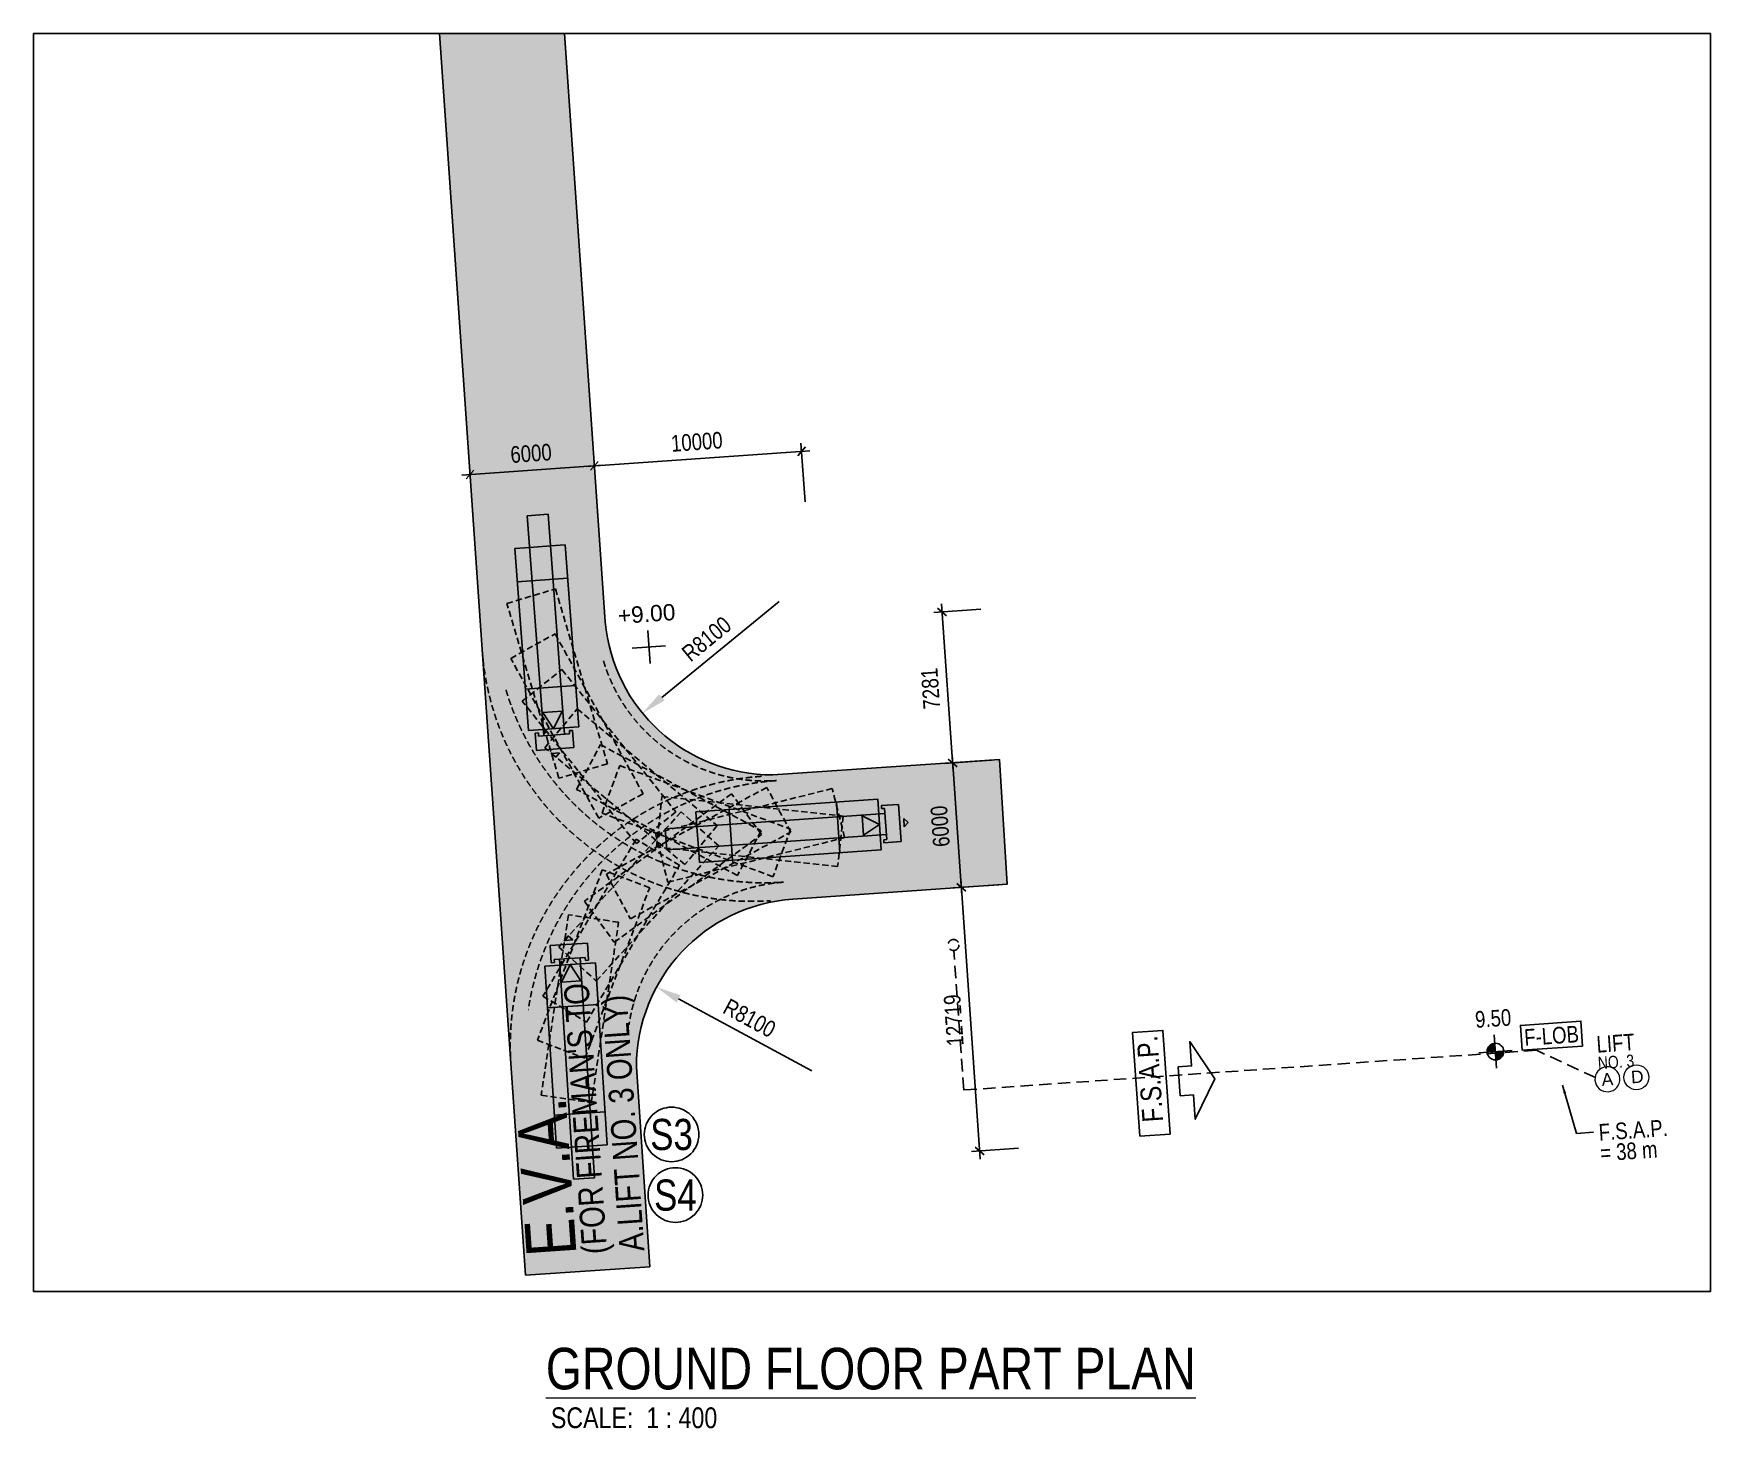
# Model space of a CAD drawing. Header units: millimetres. Extents: x 834681283 to 835686922, y 817551134 to 819407044.
# Drawn here: x 835091301 to 835172044, y 819339914 to 819407044 of the extents above; entities that cross this region are included whole.
import ezdxf
from ezdxf.enums import TextEntityAlignment as Align
from ezdxf.xclip import XClip

# ---------------------------------------------------------------- set-up
doc = ezdxf.new("R2010")
doc.units = ezdxf.units.MM
doc.header["$LTSCALE"] = 1200
doc.header["$MEASUREMENT"] = 0
doc.header["$XCLIPFRAME"] = 0
doc.linetypes.add('P01-MAAN-P-EVA$0$DASHED', pattern=[0.75, 0.5, -0.25])
doc.linetypes.add('P01-MAAN-P-EVA$0$HIDDEN', pattern=[0.375, 0.25, -0.125])
doc.layers.get('Defpoints').update_dxf_attribs({"color": 15})
for name, color, linetype, lineweight in [('P01-MAAN-P-EVA$0$AR-DIM_AR_', 4, 'Continuous', 25), ('P01-MAAN-P-EVA$0$AR-DOOR_AR_BS_MI_', 7, 'Continuous', 18), ('P01-MAAN-P-EVA$0$AR-F-LEV_AR_BS_', 4, 'Continuous', 25), ('P01-MAAN-P-EVA$0$AR-FS_AR_BS_', 4, 'Continuous', 0), ('P01-MAAN-P-EVA$0$AR-P-LEV_AR_BS_', 4, 'Continuous', 25), ('P01-MAAN-P-EVA$0$AR-TXT_AR_BS', 4, 'Continuous', 25), ('P01-MAAN-P-EVA$0$DW-TXT', 7, 'Continuous', 13)]:
    doc.layers.add(name, color=color, linetype=linetype, lineweight=lineweight)
for name, color, linetype in [('P01-MAAN-P-EVA$0$AR-MOE_AR_BS_', 1, 'P01-MAAN-P-EVA$0$DASHED'), ('P01-MAAN-P-EVA$0$AR-MOE_TXT', 4, 'Continuous'), ('P01-MAAN-P-EVA$0$AW-TXT-FS', 4, 'Continuous'), ('P01-MAAN-P-EVA$0$COL-FS-231', 231, 'Continuous'), ('P01-MAAN-P-EVA$0$EVA-TC', 9, 'Continuous'), ('P01-MAAN-P-EVA$0$RLP011_C3', 3, 'Continuous'), ('P01-MAAN-P-EVA$0$RLP043_T50', 6, 'Continuous')]:
    doc.layers.add(name, color=color, linetype=linetype)
doc.styles.add('P01-MAAN-P-EVA$0$ARIAL', font='arial.ttf', dxfattribs={"width": 0.8})
doc.styles.add('P01-MAAN-P-EVA$0$RLP-SIMPLEX', font='simplex.shx', dxfattribs={"width": 0.8})
doc.styles.add('P01-MAAN-P-EVA$0$STANDARD', font='arial.ttf', dxfattribs={"width": 0.8})
doc.styles.add('P01-MAAN-P-EVA$0$Style-Arial', font='arial.ttf')
doc.dimstyles.new('P01-MAAN-P-EVA$0$DIM-500', dxfattribs={"dimscale": 400, "dimtxt": 2, "dimasz": 1, "dimexe": 1, "dimexo": 1, "dimgap": 1, "dimtad": 1, "dimdec": 0, "dimrnd": 0.1, "dimdsep": 46, "dimtxsty": 'P01-MAAN-P-EVA$0$ARIAL', "dimblk1": 'P01-MAAN-P-EVA$0$_OBLIQUE', "dimblk2": 'P01-MAAN-P-EVA$0$_OBLIQUE', "dimsah": 1, "dimcen": 5, "dimdle": 1, "dimclrd": 8, "dimclre": 8, "dimclrt": 4, "dimadec": 3, "dimazin": 2, "dimtfac": 1, "dimtdec": 0, "dimtix": 1, "dimtmove": 2, "dimatfit": 0, "dimldrblk": 'P01-MAAN-P-EVA$0$_OBLIQUE', "dimfxl": 1, "dimtolj": 1, "dimarcsym": 0})
doc.dimstyles.new('P01-MAAN-P-EVA$0$RLP-SIMPLEX_D200', dxfattribs={"dimscale": 200, "dimtxt": 2.5, "dimasz": 3, "dimexe": 1, "dimexo": 1, "dimgap": 1, "dimtad": 1, "dimdec": 0, "dimdsep": 46, "dimtxsty": 'P01-MAAN-P-EVA$0$RLP-SIMPLEX', "dimcen": 1, "dimdle": 1, "dimclrd": 256, "dimclre": 256, "dimclrt": 3, "dimadec": 0, "dimazin": 2, "dimtfac": 1, "dimtdec": 0, "dimtix": 1, "dimtmove": 2, "dimatfit": 1, "dimfxl": 1, "dimtolj": 1, "dimtzin": 0, "dimlwd": -1, "dimlwe": -1, "dimarcsym": 0})

# ---------------------------------------------------------------- blocks, each defined once
blk = doc.blocks.new('P01-MAAN-P-EVA$0$S3')
at = {"layer": 'P01-MAAN-P-EVA$0$AW-TXT-FS'}
blk.add_ellipse((0, 0), major_axis=(928, 928), ratio=1, start_param=-0.7853985458079257, end_param=5.49778676137166, dxfattribs=at)
at = {"layer": 'P01-MAAN-P-EVA$0$AW-TXT-FS', "style": 'P01-MAAN-P-EVA$0$STANDARD', "width": 0.8}
blk.add_text('S3', height=1500, dxfattribs=at).set_placement((0, 0), align=Align.MIDDLE_CENTER)
blk = doc.blocks.new('P01-MAAN-P-EVA$0$S4')
at = {"layer": 'P01-MAAN-P-EVA$0$AW-TXT-FS'}
blk.add_ellipse((0, 0), major_axis=(928, 928), ratio=1, start_param=-0.7853985458079257, end_param=5.49778676137166, dxfattribs=at)
at = {"layer": 'P01-MAAN-P-EVA$0$AW-TXT-FS', "style": 'P01-MAAN-P-EVA$0$STANDARD', "width": 0.8}
blk.add_text('S4', height=1500, dxfattribs=at).set_placement((0, 0), align=Align.MIDDLE_CENTER)
blk = doc.blocks.new('P01-MAAN-P-EVA$0$P-LEV')
for p, q in [((-400, 0), (400, 0)), ((0, 400), (0, -400))]:
    blk.add_line(p, q)
at = {"style": 'P01-MAAN-P-EVA$0$RLP-SIMPLEX', "width": 0.8}
blk.add_attdef('PFL', text='', height=400, dxfattribs=at).set_placement((0, 800), align=Align.MIDDLE)
blk = doc.blocks.new('P01-MAAN-P-EVA$0$ACAD-EVA$0$fire_appliance')
for p, q in [((500, 0), (-500, 0)), ((500, -10609), (500, 0)), ((-500, 0), (-500, -10609)), ((-500, -1530), (-1220, -1530)), ((-1220, -1530), (-1220, -10310)), ((-500, -1530), (500, -1530)), ((1220, -1530), (500, -1530)), ((1220, -10309), (1220, -1530)), ((-1220, -3130), (1220, -3130)), ((-1220, -8310), (1220, -8310)), ((468, -9499), (-467, -9499)), ((-467, -9499), (0, -10309)), ((0, -10309), (468, -9499)), ((-1220, -10310), (-500, -10309)), ((-900, -11289), (-900, -10459)), ((-900, -10459), (-750, -10459)), ((-750, -10459), (-750, -10609)), ((-500, -10309), (500, -10309)), ((500, -10309), (1220, -10309)), ((750, -10609), (750, -10459)), ((750, -10459), (900, -10459)), ((900, -10459), (900, -11289)), ((900, -11289), (-900, -11289)), ((-750, -10609), (750, -10609)), ((-200, -11491), (0, -11691)), ((-200, -11491), (200, -11491)), ((200, -11491), (0, -11691))]:
    blk.add_line(p, q)
blk = doc.blocks.new('P01-MAAN-P-EVA$0$S_PATH')
at = {"color": 240, "linetype": 'P01-MAAN-P-EVA$0$HIDDEN'}
for points in [[(-11231, 13206), (-19174, 16945), (-20213, 14738), (-12270, 10999)], [(-9620, 11026), (-16590, 16364), (-18074, 14427), (-11103, 9089)], [(-8682, 9053), (-14636, 15505), (-16429, 13851), (-10475, 7398)], [(-8035, 6593), (-12585, 14101), (-14671, 12837), (-10121, 5328)], [(-7892, 4014), (-10831, 12288), (-13130, 11471), (-10191, 3198)], [(-8881, 9097), (-747, 12400), (171, 10139), (-7963, 6836)], [(-7192, 10483), (1388, 12345), (1905, 9960), (-6675, 8099)], [(-10514, 7147), (-3200, 12003), (-1851, 9971), (-9165, 5114)], [(-4806, 11770), (3973, 11770), (3973, 9330), (-4806, 9330)], [(-8087, 2309), (-9884, 10902), (-12273, 10403), (-10475, 1809)], [(-11742, 4875), (-5559, 11109), (-3827, 9391), (-10009, 3157)], [(-12291, 3249), (-7006, 10259), (-5057, 8790), (-10343, 1780)], [(-12713, 124), (-9315, 8219), (-7065, 7275), (-10463, -821)], [(-9037, -698), (-8664, 8073), (-11101, 8177), (-11474, -595)]]:
    blk.add_lwpolyline(points, close=True, dxfattribs=at)
at = {"linetype": 'P01-MAAN-P-EVA$0$HIDDEN'}
for centre, radius, start, end in [((-20592, 4604), 13000, 347.39749, 64.79521), ((0, 0), 13000, 90, 167.39772), ((-20592, 4604), 8100, 347.3976, 64.79521), ((0, 0), 8100, 90, 167.39761)]:
    blk.add_arc(centre, radius, start, end, dxfattribs=at)
at = {"layer": 'P01-MAAN-P-EVA$0$EVA-TC', "xscale": -1, "rotation": 77.10714216290829}
blk.add_blockref('P01-MAAN-P-EVA$0$ACAD-EVA$0$fire_appliance', (-23602, 16116), dxfattribs=at)
at = {"layer": 'P01-MAAN-P-EVA$0$EVA-TC'}
for p, rotation in [((7626, 9134), 257.6880634349256), ((-9095, 7673), 347.3959142383727)]:
    blk.add_blockref('P01-MAAN-P-EVA$0$ACAD-EVA$0$fire_appliance', p, dxfattribs=dict(at, rotation=rotation))
blk = doc.blocks.new('P01-MAAN-P-EVA$0$_OBLIQUE')
at = {"color": 0, "linetype": 'ByBlock'}
blk.add_line((-0.5, -0.5), (0.5, 0.5), dxfattribs=at)
blk = doc.blocks.new('*D1560')
at = {"layer": 'Defpoints', "color": 0, "transparency": 16777216}
for p in [(835135045, 819379206), (835137313, 819379365), (835137822, 819372102)]:
    blk.add_point(p, dxfattribs=at)
at = {"layer": 'P01-MAAN-P-EVA$0$AR-DIM_AR_', "color": 8, "lineweight": -2, "transparency": 16777216}
for p, q in [((835135581, 819371544), (835135017, 819379605)), ((835136914, 819379337), (835134646, 819379178)), ((835137423, 819372074), (835135154, 819371915))]:
    blk.add_line(p, q, dxfattribs=at)
at = {"layer": 'P01-MAAN-P-EVA$0$AR-DIM_AR_', "color": 8, "lineweight": -2, "transparency": 16777216, "xscale": 400, "yscale": 400, "zscale": 400}
for p, rotation in [((835135045, 819379206), 94.00000000155795), ((835135553, 819371943), 274.000000001558)]:
    blk.add_blockref('P01-MAAN-P-EVA$0$_OBLIQUE', p, dxfattribs=dict(at, rotation=rotation))
at = {"layer": 'P01-MAAN-P-EVA$0$AR-DIM_AR_', "color": 4, "transparency": 16777216, "insert": (835134493, 819375518), "char_height": 800, "attachment_point": 5, "rotation": 94, "style": 'P01-MAAN-P-EVA$0$ARIAL'}
blk.add_mtext('\\A1;7281', dxfattribs=at)
blk = doc.blocks.new('*D1561')
at = {"layer": 'Defpoints', "color": 0, "transparency": 16777216}
for p in [(835138183, 819366112), (835136859, 819353270), (835139121, 819353428)]:
    blk.add_point(p, dxfattribs=at)
at = {"layer": 'P01-MAAN-P-EVA$0$AR-DIM_AR_', "color": 8, "lineweight": -2, "transparency": 16777216}
for p, q in [((835137783, 819366084), (835135573, 819365930)), ((835135944, 819366357), (835136887, 819352870)), ((835138722, 819353400), (835136460, 819353242))]:
    blk.add_line(p, q, dxfattribs=at)
at = {"layer": 'P01-MAAN-P-EVA$0$AR-DIM_AR_', "color": 8, "lineweight": -2, "transparency": 16777216, "xscale": 400, "yscale": 400, "zscale": 400}
for p, rotation in [((835135972, 819365958), 94.00000000155795), ((835136859, 819353270), 274.000000001558)]:
    blk.add_blockref('P01-MAAN-P-EVA$0$_OBLIQUE', p, dxfattribs=dict(at, rotation=rotation))
at = {"layer": 'P01-MAAN-P-EVA$0$AR-DIM_AR_', "color": 4, "transparency": 16777216, "insert": (835135609, 819359557), "char_height": 800, "attachment_point": 5, "rotation": 94, "style": 'P01-MAAN-P-EVA$0$ARIAL'}
blk.add_mtext('\\A1;12719', dxfattribs=at)
blk = doc.blocks.new('*D1562')
at = {"layer": 'Defpoints', "color": 0, "transparency": 16777216}
for p in [(835135553, 819371943), (835137825, 819372102), (835138183, 819366112)]:
    blk.add_point(p, dxfattribs=at)
at = {"layer": 'P01-MAAN-P-EVA$0$AR-DIM_AR_', "color": 8, "lineweight": -2, "transparency": 16777216}
for p, q in [((835136000, 819365559), (835135525, 819372342)), ((835137426, 819372074), (835135154, 819371915)), ((835137783, 819366084), (835135573, 819365930))]:
    blk.add_line(p, q, dxfattribs=at)
at = {"layer": 'P01-MAAN-P-EVA$0$AR-DIM_AR_', "color": 8, "lineweight": -2, "transparency": 16777216, "xscale": 400, "yscale": 400, "zscale": 400}
for p, rotation in [((835135553, 819371943), 94.00000000155795), ((835135972, 819365958), 274.000000001558)]:
    blk.add_blockref('P01-MAAN-P-EVA$0$_OBLIQUE', p, dxfattribs=dict(at, rotation=rotation))
at = {"layer": 'P01-MAAN-P-EVA$0$AR-DIM_AR_', "color": 4, "transparency": 16777216, "insert": (835134956, 819368894), "char_height": 800, "attachment_point": 5, "rotation": 94, "style": 'P01-MAAN-P-EVA$0$ARIAL'}
blk.add_mtext('\\A1;6000', dxfattribs=at)
blk = doc.blocks.new('*D1563')
at = {"layer": 'Defpoints', "color": 0, "transparency": 16777216}
for p in [(835118304, 819386239), (835128478, 819384109), (835118502, 819383418)]:
    blk.add_point(p, dxfattribs=at)
at = {"layer": 'P01-MAAN-P-EVA$0$AR-DIM_AR_', "color": 8, "lineweight": -2, "transparency": 16777216}
for p, q in [((835128679, 819386964), (835117905, 819386211)), ((835128450, 819384508), (835128252, 819387335)), ((835118474, 819383817), (835118277, 819386638))]:
    blk.add_line(p, q, dxfattribs=at)
at = {"layer": 'P01-MAAN-P-EVA$0$AR-DIM_AR_', "color": 8, "lineweight": -2, "transparency": 16777216, "xscale": 400, "yscale": 400, "zscale": 400}
for p, rotation in [((835128280, 819386936), 4.000000001557969), ((835118304, 819386239), 184.000000001558)]:
    blk.add_blockref('P01-MAAN-P-EVA$0$_OBLIQUE', p, dxfattribs=dict(at, rotation=rotation))
at = {"layer": 'P01-MAAN-P-EVA$0$AR-DIM_AR_', "color": 4, "transparency": 16777216, "insert": (835123236, 819387394), "char_height": 800, "attachment_point": 5, "rotation": 4, "style": 'P01-MAAN-P-EVA$0$ARIAL'}
blk.add_mtext('\\A1;10000', dxfattribs=at)
blk = doc.blocks.new('*D1564')
at = {"layer": 'Defpoints', "color": 0, "transparency": 16777216}
for p in [(835112319, 819385822), (835112516, 819383003), (835118502, 819383418)]:
    blk.add_point(p, dxfattribs=at)
at = {"layer": 'P01-MAAN-P-EVA$0$AR-DIM_AR_', "color": 8, "lineweight": -2, "transparency": 16777216}
for p, q in [((835118703, 819386268), (835111920, 819385794)), ((835112488, 819383402), (835112291, 819386221)), ((835118474, 819383817), (835118276, 819386639))]:
    blk.add_line(p, q, dxfattribs=at)
at = {"layer": 'P01-MAAN-P-EVA$0$AR-DIM_AR_', "color": 8, "lineweight": -2, "transparency": 16777216, "xscale": 400, "yscale": 400, "zscale": 400}
for p, rotation in [((835112319, 819385822), 184.000000001558), ((835118304, 819386240), 4.000000001557969)]:
    blk.add_blockref('P01-MAAN-P-EVA$0$_OBLIQUE', p, dxfattribs=dict(at, rotation=rotation))
at = {"layer": 'P01-MAAN-P-EVA$0$AR-DIM_AR_', "color": 4, "transparency": 16777216, "insert": (835115255, 819386838), "char_height": 800, "attachment_point": 5, "rotation": 4, "style": 'P01-MAAN-P-EVA$0$ARIAL'}
blk.add_mtext('\\A1;6000', dxfattribs=at)
blk = doc.blocks.new('P01-MAAN-P-EVA$0$F.S.A.P.')
at = {"layer": 'P01-MAAN-P-EVA$0$AW-TXT-FS'}
blk.add_lwpolyline([(2500, 69), (-2500, 69), (-2500, 1536), (2500, 1536)], close=True, dxfattribs=at)
at = {"layer": 'P01-MAAN-P-EVA$0$RLP043_T50', "color": 4}
blk.add_lwpolyline([(698, 2793), (1875, 2793), (0, 3875), (-1875, 2793), (-698, 2793), (-698, 2149), (698, 2149), (698, 2793)], dxfattribs=at)
at = {"layer": 'P01-MAAN-P-EVA$0$AW-TXT-FS', "style": 'P01-MAAN-P-EVA$0$STANDARD', "width": 0.8}
blk.add_text('F.S.A.P.', height=1000, rotation=180, dxfattribs=at).set_placement((-211, 751), align=Align.MIDDLE)
blk = doc.blocks.new('*D1565')
at = {"layer": 'Defpoints', "color": 0, "transparency": 16777216}
for p in [(835126893, 819379464), (835120621, 819374338)]:
    blk.add_point(p, dxfattribs=at)
at = {"layer": 'P01-MAAN-P-EVA$0$AR-DIM_AR_', "color": 8, "lineweight": -2, "transparency": 16777216}
blk.add_line((835127203, 819379717), (835121550, 819375098), dxfattribs=at)
at = {"layer": 'P01-MAAN-P-EVA$0$AR-DIM_AR_', "color": 8, "transparency": 16777216}
blk.add_solid([(835121424, 819375252), (835121677, 819374943), (835120621, 819374338)], dxfattribs=at)
at = {"layer": 'P01-MAAN-P-EVA$0$AR-DIM_AR_', "color": 4, "transparency": 16777216, "insert": (835123710, 819377907), "char_height": 800, "attachment_point": 5, "rotation": 39.25454, "style": 'P01-MAAN-P-EVA$0$ARIAL'}
blk.add_mtext('\\A1;R8100', dxfattribs=at)
blk = doc.blocks.new('*D1555')
at = {"layer": 'Defpoints', "color": 0, "transparency": 16777216}
for p in [(835121299, 819361155), (835128429, 819357310)]:
    blk.add_point(p, dxfattribs=at)
at = {"layer": 'P01-MAAN-P-EVA$0$AR-DIM_AR_', "color": 8, "lineweight": -2, "transparency": 16777216}
blk.add_line((835128781, 819357120), (835122356, 819360586), dxfattribs=at)
at = {"layer": 'P01-MAAN-P-EVA$0$AR-DIM_AR_', "color": 8, "transparency": 16777216}
blk.add_solid([(835122451, 819360762), (835122261, 819360410), (835121299, 819361155)], dxfattribs=at)
at = {"layer": 'P01-MAAN-P-EVA$0$AR-DIM_AR_', "color": 4, "transparency": 16777216, "insert": (835125776, 819359660), "char_height": 800, "attachment_point": 5, "rotation": 331.66177, "style": 'P01-MAAN-P-EVA$0$ARIAL'}
blk.add_mtext('\\A1;R8100', dxfattribs=at)
blk = doc.blocks.new('P01-MAAN-P-EVA$0$F-M')
blk.add_lwpolyline([(1458, 0), (1458, 600), (0, 600), (0, 0)], close=True)
at = {"layer": 'P01-MAAN-P-EVA$0$AR-DOOR_AR_BS_MI_', "style": 'P01-MAAN-P-EVA$0$Style-Arial', "width": 0.8}
blk.add_attdef('R1', text='', height=400, dxfattribs=at).set_placement((729, 300), align=Align.MIDDLE_CENTER)
blk = doc.blocks.new('P01-MAAN-P-EVA$0$LEV1')
for p, q in [((-2, 0), (2, 0)), ((-1, 0.05), (0, 0.05)), ((-0.99, 0.15), (0, 0.15)), ((-0.97, 0.25), (0, 0.25)), ((0, 2), (0, -2)), ((1, -0.05), (0, -0.05)), ((0.99, -0.15), (0, -0.15)), ((0.97, -0.25), (0, -0.25)), ((0.94, -0.35), (0, -0.35)), ((0.9, -0.45), (0, -0.45)), ((0.84, -0.55), (0, -0.55)), ((0.76, -0.65), (0, -0.65)), ((0.67, -0.75), (0, -0.75)), ((0.53, -0.85), (0, -0.85)), ((0.33, -0.95), (0, -0.95))]:
    blk.add_line(p, q)
blk.add_circle((0, 0), 1)
blk = doc.blocks.new('P01-MAAN-P-EVA$0$F-LEV')
for p, q in [((-0.94, 0.35), (0, 0.35)), ((-0.9, 0.45), (0, 0.45)), ((-0.84, 0.55), (0, 0.55)), ((-0.76, 0.65), (0, 0.65)), ((-0.67, 0.75), (0, 0.75)), ((-0.53, 0.85), (0, 0.85)), ((-0.33, 0.95), (0, 0.95))]:
    blk.add_line(p, q)
blk.add_blockref('P01-MAAN-P-EVA$0$LEV1', (0, 0))
at = {"style": 'P01-MAAN-P-EVA$0$RLP-SIMPLEX', "width": 0.8}
blk.add_attdef('FFL', (1.5, 1), '', height=2, dxfattribs=at)
blk = doc.blocks.new('P01-MAAN-P-EVA$0$A$C0A9C7620')
blk.add_circle((0, 0), 300)
at = {"style": 'P01-MAAN-P-EVA$0$ARIAL'}
blk.add_text('A', height=300, dxfattribs=at).set_placement((0, 0), align=Align.MIDDLE)
blk = doc.blocks.new('P01-MAAN-P-EVA')
at = {"layer": 'P01-MAAN-P-EVA$0$COL-FS-231'}
h = blk.add_hatch(color=256, dxfattribs=at)
edge = h.paths.add_edge_path()
edge.add_line((835114991.3, 819347285), (835110849.9, 819407044.3))
edge.add_line((835110849.9, 819407044.3), (835116864.3, 819407044.3))
edge.add_line((835116864.3, 819407044.3), (835118826, 819378738.6))
edge.add_arc((835126893.4, 819379463.7), 8100, 185.135606, 270)
edge.add_line((835126893.4, 819371363.7), (835137815.1, 819372101.1))
edge.add_line((835137815.1, 819372101.1), (835138182.5, 819366112.2))
edge.add_line((835138182.5, 819366112.2), (835127863.7, 819365390.6))
edge.add_arc((835128428.7, 819357310.4), 8100, 94, 180)
edge.add_line((835120328.7, 819357310.4), (835120967.9, 819347696.5))
edge.add_line((835120967.9, 819347696.5), (835114991.3, 819347285))
at = {"color": 6}
blk.add_lwpolyline([(835091300.8, 819346497.9), (835172043.7, 819346497.9), (835172043.7, 819407044.3), (835091300.8, 819407044.3)], close=True, dxfattribs=at)
at = {"layer": 'Defpoints'}
blk.add_lwpolyline([(835114991.3, 819347285), (835110849.9, 819407044.3), (835116864.3, 819407044.3), (835118826, 819378738.6, 0.3881977), (835126893.4, 819371363.7), (835137815.1, 819372101.1), (835138182.5, 819366112.2), (835127863.7, 819365390.6, 0.3939105), (835120328.7, 819357310.4), (835120967.9, 819347696.5)], format="xyb", close=True, dxfattribs=at)
at = {"layer": 'P01-MAAN-P-EVA$0$AR-FS_AR_BS_'}
blk.add_circle((835168478, 819356815), 600, dxfattribs=at)
at = {"layer": 'P01-MAAN-P-EVA$0$AR-MOE_AR_BS_'}
blk.add_lwpolyline([(835166501.6, 819356797.6), (835163661.7, 819358113.3), (835136086.4, 819356200.1), (835135616.8, 819362918.4)], dxfattribs=at)
blk.add_circle((835135598.5, 819363180.5), 262.8, dxfattribs=at)
at = {"layer": 'P01-MAAN-P-EVA$0$RLP011_C3', "linetype": 'P01-MAAN-P-EVA$0$HIDDEN'}
for centre, start, end in [((835125872.6, 819378283.1), 183.964338, 274), ((835127255.3, 819358331), 94, 183.964338)]:
    blk.add_arc(centre, 13000, start, end, dxfattribs=at)
ref = blk.add_blockref('P01-MAAN-P-EVA$0$S_PATH', (835126505.5, 819379173.3), dxfattribs=dict(rotation=106.6023974094142))
XClip(ref).set_block_clipping_path([(-21254.2478454113, 43073.2742825747), (-44324.7846745253, -34303.4769989252), (13697.4340516329, -51603.2952500582), (36767.9708807468, 25773.4560314417)])
at = {"rotation": 273.998588599831}
blk.add_blockref('P01-MAAN-P-EVA$0$F.S.A.P.', (835144319.4, 819356469), dxfattribs=at)
for name, p in [('P01-MAAN-P-EVA$0$S3', (835122021.2, 819354061.8)), ('P01-MAAN-P-EVA$0$S4', (835122207, 819351145.4))]:
    blk.add_blockref(name, p)
at = {"layer": 'P01-MAAN-P-EVA$0$AR-F-LEV_AR_BS_'}
ref = blk.add_blockref('P01-MAAN-P-EVA$0$F-LEV', (835161690.9, 819358052.1), dxfattribs=dict(at, xscale=400.0000001075788, yscale=400, zscale=399.9999999999997, rotation=3.998588287591233))
ref.add_attrib('FFL', '9.50', dxfattribs={"layer": '0', "height": 800, "rotation": 3.998592, "style": 'P01-MAAN-P-EVA$0$Style-Arial', "width": 0.8}).set_placement((835161579.4, 819359648.2), align=Align.MIDDLE)
at = {"layer": 'P01-MAAN-P-EVA$0$AR-FS_AR_BS_', "xscale": -1.999999963162564, "yscale": 2, "zscale": 2, "rotation": 3.998591580459468}
blk.add_blockref('P01-MAAN-P-EVA$0$A$C0A9C7620', (835167081.4, 819356717.4), dxfattribs=at)
at = {"layer": 'P01-MAAN-P-EVA$0$AR-P-LEV_AR_BS_'}
ref = blk.add_blockref('P01-MAAN-P-EVA$0$P-LEV', (835120928.7, 819377523.2), dxfattribs=dict(at, xscale=1.999999954849872, yscale=1.999999999999999, zscale=2, rotation=3.998588173677924))
XClip(ref).set_block_clipping_path([(-15859.5997630954, -14441.8767666817), (24413.5635207891, -17257.0533959866), (26524.5696707964, 12942.4341425896), (-13748.5936130881, 15757.6107718945)])
ref.add_attrib('PFL', '+9.00', dxfattribs={"layer": '0', "height": 786.83, "rotation": 3.998588, "style": 'P01-MAAN-P-EVA$0$ARIAL'}).set_placement((835120817.1, 819379119.3), align=Align.MIDDLE)
at = {"layer": 'P01-MAAN-P-EVA$0$AR-TXT_AR_BS'}
ref = blk.add_blockref('P01-MAAN-P-EVA$0$F-M', (835162979.5, 819358115), dxfattribs=dict(at, xscale=1.999999963162564, yscale=2, zscale=2, rotation=3.99859158045945))
ref.add_attrib('R1', 'F-LOB', dxfattribs={"layer": '0', "height": 800, "rotation": 3.998592, "style": 'P01-MAAN-P-EVA$0$Style-Arial', "width": 0.8}).set_placement((835164392.1, 819358815.2), align=Align.MIDDLE_CENTER)
at = {"layer": 'P01-MAAN-P-EVA$0$AR-FS_AR_BS_', "style": 'P01-MAAN-P-EVA$0$ARIAL', "text_generation_flag": 4}
blk.add_text('D', height=600, rotation=3.998598, dxfattribs=at).set_placement((835168519.7, 819356839.6), align=Align.MIDDLE)
at = {"layer": 'P01-MAAN-P-EVA$0$AR-MOE_TXT', "style": 'P01-MAAN-P-EVA$0$Style-Arial', "width": 0.8}
for s, p in [('F.S.A.P.', (835166692.4, 819353761.5)), ('= 38 m', (835166761.9, 819352767.2))]:
    blk.add_text(s, height=800, rotation=3.998592, dxfattribs=at).set_placement(p)
at = {"layer": 'P01-MAAN-P-EVA$0$AR-TXT_AR_BS', "style": 'P01-MAAN-P-EVA$0$Style-Arial', "width": 0.8}
blk.add_text('LIFT', height=800, rotation=3.998592, dxfattribs=at).set_placement((835166586, 819357994.8))
at = {"layer": 'P01-MAAN-P-EVA$0$AR-TXT_AR_BS', "color": 7, "style": 'P01-MAAN-P-EVA$0$Style-Arial', "width": 0.8}
blk.add_text('NO. 3', height=600, rotation=3.998592, dxfattribs=at).set_placement((835166641.8, 819357196.7))
at = {"layer": 'P01-MAAN-P-EVA$0$AW-TXT-FS', "style": 'P01-MAAN-P-EVA$0$ARIAL', "width": 0.8}
for s, height, p in [("(FOR FIREMAN'S TO ", 1200, (835118922.8, 819348344.4)), ('A.LIFT NO. 3 ONLY)', 1200, (835120716.5, 819348469.8)), ('E.V.A.', 2400, (835117446.7, 819348295.9))]:
    blk.add_text(s, height=height, rotation=93.964331, dxfattribs=at).set_placement(p)
at = {"layer": 'P01-MAAN-P-EVA$0$DW-TXT', "style": 'P01-MAAN-P-EVA$0$ARIAL', "width": 0.8}
for s, height, p in [('%%UGROUND FLOOR PART PLAN', 2000, (835115966.5, 819341794.5)), ('SCALE:  1 : 400', 1000, (835116209.3, 819339928.6))]:
    blk.add_text(s, height=height, dxfattribs=at).set_placement(p)
at = {"layer": 'P01-MAAN-P-EVA$0$AR-DIM_AR_'}
for base, p1, p2, angle, picture, middle in [((835118304.4, 819386238.6), (835128477.7, 819384109.3), (835118501.7, 819383418), 4, '*D1563', (835123235.9, 819387393.9)), ((835112318.9, 819385821.8), (835118501.7, 819383418), (835112516, 819383003.2), 4, '*D1564', (835115255.2, 819386837.6)), ((835135045.4, 819379206.2), (835137821.6, 819372101.6), (835137313.4, 819379364.8), 94, '*D1560', (835134492.8, 819375518.2)), ((835135553.3, 819371943), (835138182.5, 819366112.2), (835137825.3, 819372101.8), 94, '*D1562', (835134956, 819368893.9)), ((835136859, 819353269.5), (835138182.5, 819366112.2), (835139120.8, 819353427.7), 94, '*D1561', (835135608.9, 819359557.2))]:
    dim = blk.add_linear_dim(base=base, p1=p1, p2=p2, angle=angle, dimstyle='P01-MAAN-P-EVA$0$DIM-500', dxfattribs=at)
    dim.commit()
    dim.dimension.update_dxf_attribs({"geometry": picture, "text_midpoint": middle})
for center, mpoint, picture, middle in [((835126893.4, 819379463.7), (835120621.3, 819374338.3), '*D1565', (835123710.4, 819377906.7)), ((835128428.7, 819357310.4), (835121299.4, 819361155.2), '*D1555', (835125775.9, 819359659.6))]:
    dim = blk.add_radius_dim(center=center, mpoint=mpoint, dimstyle='P01-MAAN-P-EVA$0$DIM-500', override={"dimasz": 3}, dxfattribs=at)
    dim.commit()
    dim.dimension.update_dxf_attribs({"geometry": picture, "text_midpoint": middle})
at = {"layer": 'P01-MAAN-P-EVA$0$AR-MOE_TXT'}
blk.add_leader([(835164921.8, 819356427.2), (835165599.6, 819354112.5), (835166412.3, 819354169.3)], dimstyle='P01-MAAN-P-EVA$0$RLP-SIMPLEX_D200', override={"dimasz": 2, "dimgap": 1, "dimtad": 0, "dimclrd": 7}, dxfattribs=at)

msp = doc.modelspace()

# ---------------------------------------------------------------- block references
msp.add_blockref('P01-MAAN-P-EVA', (0, 0))

doc.saveas('drawing.dxf')
